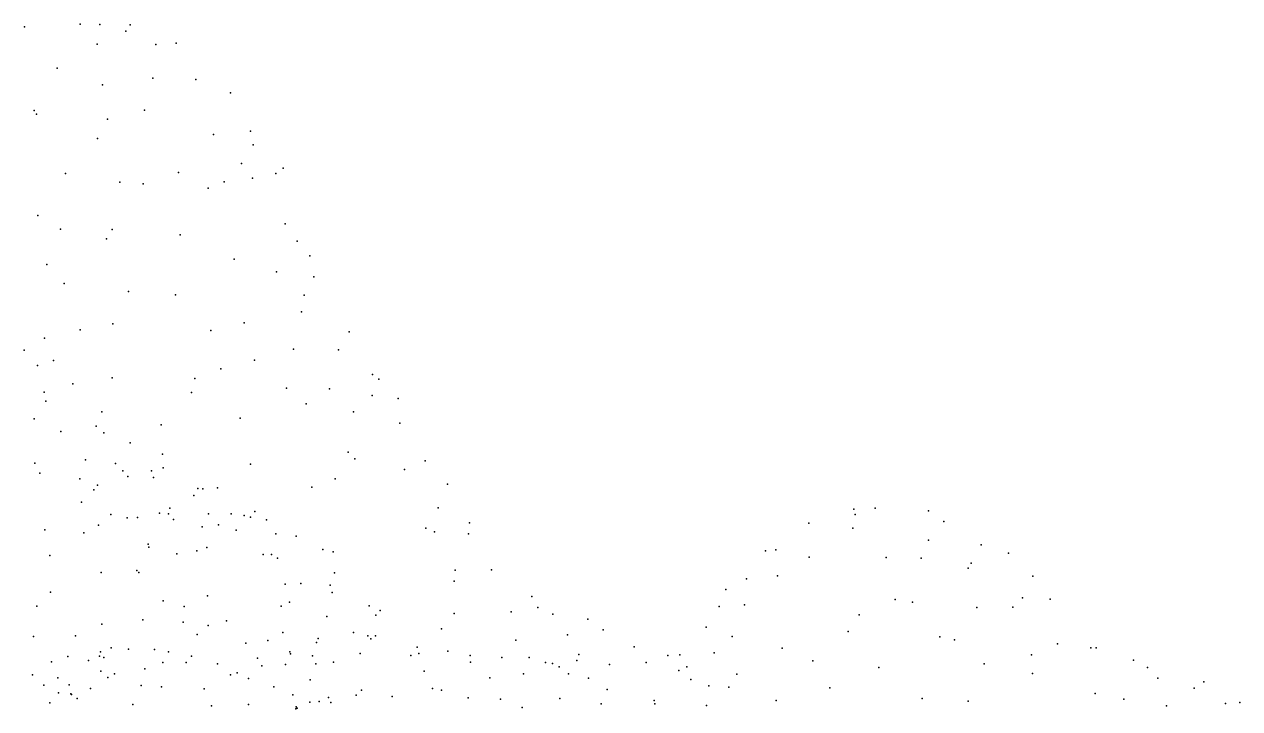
# Model space of a CAD drawing. Header units: metres. Extents: x -25 to 25, y -27.7 to 27.8.
# Drawn here: x 15.68 to 20.96, y 13.89 to 16.87 of the extents above; entities that cross this region are included whole.
import ezdxf

# ---------------------------------------------------------------- set-up
doc = ezdxf.new("R2010")
doc.units = ezdxf.units.M

msp = doc.modelspace()

# ---------------------------------------------------------------- linework, layer by layer
for p in [(15.6818, 16.8546, -0.9089), (15.9228, 16.8657, -0.7812), (16.008, 16.865, -1.1661), (16.1402, 16.864, -0.9909), (16.1216, 16.8364, -0.7102), (15.9968, 16.7801, -1.3988), (16.2514, 16.7786, -1.2129), (16.3397, 16.7841, -0.8718), (15.8236, 16.6751, -1.6377), (16.238, 16.6319, -1.4888), (16.0201, 16.6031, -0.3368), (16.4257, 16.6263, -1.315), (16.5766, 16.5684, -0.7827), (15.7236, 16.4908, -1.9316), (15.7339, 16.476, -0.0908), (16.203, 16.4921, -0.3098), (16.0416, 16.4539, -1.84), (15.9979, 16.3698, -0.1317), (16.5024, 16.3868, -1.517), (16.6625, 16.4013, -0.6784), (16.675, 16.3419, -1.3046), (16.6242, 16.2611, -0.5052), (15.86, 16.217, 0.0566), (16.3502, 16.2226, -1.865), (16.7723, 16.2183, -0.726), (16.8044, 16.241, -1.004), (16.0954, 16.1795, -2.0565), (16.1967, 16.1731, -0.1472), (16.4794, 16.1542, -0.346), (16.5491, 16.1812, -1.7191), (16.6713, 16.1969, -1.5211), (15.7396, 16.0352, -2.1935), (16.8137, 15.9983, -1.47), (15.8376, 15.9751, 0.1725), (16.0618, 15.9738, -2.1787), (16.3579, 15.9506, -2.1092), (16.0369, 15.9333, 0.0482), (16.8649, 15.9233, -0.909), (16.5917, 15.845, -0.3762), (16.9209, 15.8598, -1.2844), (15.7777, 15.8228, -2.254), (16.7758, 15.7911, -0.5735), (15.8541, 15.7396, 0.2317), (16.938, 15.7691, -1.5711), (16.1328, 15.7053, 0.0705), (16.3377, 15.6906, -0.0526), (16.896, 15.689, -1.804), (16.884, 15.6162, -0.6827), (15.9224, 15.5378, 0.2955), (16.0654, 15.565, -2.3051), (16.4901, 15.536, -0.0035), (16.6353, 15.5682, -0.2108), (17.0913, 15.5301, -1.285), (15.7689, 15.503, -2.2967), (15.6805, 15.4495, 0.7643), (16.8491, 15.4539, -0.4361), (17.0453, 15.4521, -0.905), (15.738, 15.383, 0.5072), (15.8078, 15.4049, 1.223), (16.5344, 15.369, 0.1594), (16.6803, 15.4068, -2.16), (16.062, 15.3299, -2.3072), (16.4211, 15.3266, -2.2753), (17.1921, 15.3449, -1.5982), (17.2199, 15.3245, -1.1791), (15.7668, 15.2681, 1.7469), (15.8918, 15.3039, 0.8815), (16.4068, 15.2659, 0.3351), (16.8198, 15.2857, -0.1371), (17.0062, 15.282, -0.5564), (15.7743, 15.2279, 3.1412), (16.9043, 15.2177, -2.0817), (17.1914, 15.2538, -0.9488), (17.3048, 15.2404, -1.3629), (15.7238, 15.1513, 2.6896), (16.017, 15.1828, 1.1169), (16.6177, 15.1543, 0.2465), (17.1104, 15.1819, -1.9135), (15.8395, 15.0969, 3.4181), (15.9931, 15.1195, 1.4866), (16.2749, 15.1253, -2.2994), (17.3116, 15.1329, -1.6477), (16.0259, 15.0912, -2.2595), (16.1404, 15.0481, 0.9551), (16.2808, 14.9981, 0.6366), (17.0875, 15.0076, -0.3661), (15.7255, 14.9588, 3.9275), (15.9461, 14.9731, 3.1769), (16.0765, 14.9572, 3.7641), (16.2832, 14.9396, 3.8508), (16.6634, 14.9544, -2.3183), (17.1167, 14.9779, -2.0829), (17.4209, 14.9692, -0.9337), (15.7478, 14.9161, 2.2384), (15.9217, 14.8912, -2.2056), (16.1091, 14.9261, 1.5543), (16.1308, 14.9017, 3.4397), (16.2322, 14.9254, 4.0727), (16.2415, 14.8971, 1.2483), (17.0313, 14.8917, -0.1387), (17.3323, 14.9311, -0.6159), (15.9828, 14.844, 4.2369), (15.9983, 14.8641, 1.8447), (16.4345, 14.8496, 4.1999), (16.4557, 14.8478, 0.8939), (16.5198, 14.8527, 3.9277), (16.9287, 14.8544, -2.2992), (17.5181, 14.868, -1.1837), (15.9289, 14.7903, 2.8343), (16.4169, 14.8185, 1.128), (16.0558, 14.7359, 4.4358), (16.2674, 14.7426, -2.3338), (16.3065, 14.7399, 3.3129), (16.3128, 14.7631, 4.3981), (16.4798, 14.7397, 3.4482), (16.5793, 14.7393, 1.2754), (16.6358, 14.7319, 3.6379), (16.6823, 14.7491, 0.842), (17.4782, 14.7655, -1.743), (19.2834, 14.7596, -6.9526), (19.2886, 14.7356, -6.7216), (19.376, 14.7639, -7.2061), (19.6077, 14.7523, -6.9839), (16.0029, 14.6898, 2.1643), (16.1276, 14.7223, 3.1233), (16.1722, 14.7237, 1.9063), (16.3284, 14.715, 1.7484), (16.4536, 14.682, -2.4205), (16.5239, 14.6917, 1.5179), (16.6635, 14.7245, 4.1232), (16.7322, 14.7132, 0.5651), (17.4248, 14.6769, -1.9355), (17.6144, 14.7004, -1.0772), (19.0874, 14.6981, -6.8626), (19.2791, 14.6774, -6.5169), (19.6737, 14.7052, -6.7679), (15.7693, 14.6695, -2.2421), (15.939, 14.6568, 2.479), (16.6008, 14.6676, 4.3301), (16.7736, 14.6519, -2.4653), (16.8611, 14.6415, 0.3615), (17.4621, 14.6612, -0.304), (17.6092, 14.6523, -1.355), (19.6068, 14.625, -6.526), (16.2183, 14.6079, 4.5985), (16.2215, 14.5949, 2.2112), (16.4303, 14.5789, 4.5919), (16.4735, 14.5926, 2.0484), (16.9771, 14.5841, 0.898), (17.0218, 14.5737, 0.1288), (18.8999, 14.5787, -6.8077), (18.945, 14.5828, -7.2242), (19.8356, 14.605, -7.4224), (15.7912, 14.5584, 4.4936), (16.3435, 14.5659, 3.1486), (16.7179, 14.5626, 3.5021), (16.7538, 14.563, 1.6386), (16.7806, 14.5461, 4.2586), (19.0894, 14.5511, -6.3822), (19.4241, 14.5497, -6.3132), (19.5758, 14.5462, -7.7129), (19.7934, 14.5255, -6.5423), (19.9543, 14.5683, -6.988), (16.015, 14.4841, 4.6625), (16.1697, 14.4933, 2.5383), (16.1784, 14.4845, -2.3916), (17.0279, 14.4823, 0.6865), (17.5512, 14.4942, -1.7353), (17.7096, 14.4953, -0.4115), (18.9522, 14.4702, -7.4724), (19.7804, 14.503, -7.6433), (20.0607, 14.4683, -7.1529), (16.8137, 14.4338, -2.5383), (16.8818, 14.4361, 3.7966), (17.0091, 14.4295, 0.4056), (17.5469, 14.4473, -0.1674), (18.7272, 14.4112, -6.8349), (18.8167, 14.4562, -6.4916), (15.7946, 14.3985, -2.4634), (16.283, 14.3614, 4.7645), (16.4755, 14.3828, 2.3823), (17.0177, 14.3981, 1.5648), (17.884, 14.3796, -0.7667), (19.4626, 14.3668, -6.1136), (20.0164, 14.3736, -6.6507), (20.1357, 14.3687, -6.9606), (15.735, 14.3375, 4.5933), (16.3755, 14.3368, 2.8929), (16.7959, 14.3385, 2.1116), (16.8322, 14.3549, 3.515), (17.1779, 14.34, 0.1491), (17.2266, 14.3193, 0.8994), (17.547, 14.3069, -1.8788), (17.7943, 14.3142, -1.5657), (17.9113, 14.3321, -0.9937), (18.6976, 14.3364, -7.0402), (18.8088, 14.3439, -7.358), (19.5375, 14.3548, -7.8753), (19.8168, 14.3316, -6.2985), (19.9742, 14.3334, -7.6305), (16.0176, 14.2598, 4.7681), (16.1952, 14.279, -2.4464), (16.3707, 14.2693, -4.4203), (16.4795, 14.2534, 4.7348), (16.5585, 14.2745, 3.0661), (16.9945, 14.2931, 1.85), (17.2073, 14.2995, 1.3402), (17.9764, 14.3036, -1.2291), (18.128, 14.2814, -1.4695), (19.3066, 14.3011, -7.8803), (15.7199, 14.2065, -3.1702), (15.9026, 14.2092, -2.6022), (16.4307, 14.2145, -4.0791), (16.804, 14.224, -2.5295), (17.1101, 14.2241, -2.3875), (17.1723, 14.2092, 1.6173), (17.2051, 14.2098, 0.4352), (17.493, 14.2391, 0.062), (18.0397, 14.213, -0.6095), (18.1949, 14.235, -1.167), (18.6415, 14.247, -6.4818), (18.7552, 14.2057, -6.1909), (19.2583, 14.2286, -5.9682), (19.6564, 14.2051, -6.0566), (16.0578, 14.1565, -4.592), (16.1336, 14.1513, -4.1268), (16.2457, 14.1498, -4.7409), (16.6422, 14.1773, 2.4366), (16.7381, 14.1885, -4.4822), (16.9488, 14.1803, 2.0991), (16.9562, 14.197, 3.7944), (17.185, 14.1957, -6.9264), (17.387, 14.1593, -7.1035), (17.815, 14.1897, -0.068), (18.3298, 14.1619, -1.6691), (18.9724, 14.1562, -7.718), (19.7207, 14.1912, -7.8872), (20.1678, 14.175, -6.632), (20.3129, 14.1575, -7.3365), (20.3353, 14.1567, -6.9315), (15.7989, 14.0959, -7.2198), (15.8691, 14.1198, -2.8423), (15.9597, 14.1021, -6.7125), (16.0071, 14.121, -6.9796), (16.012, 14.1393, -4.3778), (16.0252, 14.1145, -4.813), (16.2828, 14.094, -6.578), (16.3068, 14.1394, 4.8055), (16.4063, 14.1215, -2.483), (16.6928, 14.1124, 3.0786), (16.834, 14.1397, 4.4146), (16.8371, 14.1313, 3.3535), (16.9324, 14.1218, -6.963), (17.0231, 14.0943, -7.1819), (17.1388, 14.1327, 1.8224), (17.3599, 14.1238, 0.8092), (17.3942, 14.1328, -2.0791), (17.5201, 14.1428, -6.6238), (17.6167, 14.1236, -7.0367), (17.6188, 14.0945, -6.4052), (17.7543, 14.1152, -6.8437), (17.8729, 14.1145, -1.9275), (18.0797, 14.1021, -0.2823), (18.0893, 14.1278, -1.8919), (18.381, 14.0939, -1.0294), (18.4755, 14.1244, -1.47), (18.5274, 14.1274, -6.633), (18.6771, 14.1353, -7.2461), (19.1046, 14.1003, -5.8847), (20.0555, 14.1266, -6.3933), (20.4978, 14.1037, -7.2211), (16.0131, 14.0553, -7.3597), (16.072, 14.0445, -6.34), (16.2042, 14.066, -4.9382), (16.3833, 14.0929, -6.9062), (16.5202, 14.0876, -6.7349), (16.6048, 14.0479, -6.5374), (16.7118, 14.0788, -4.7474), (16.8147, 14.085, -6.6942), (16.9473, 14.0875, -4.3338), (17.4175, 14.0564, 0.4369), (17.848, 14.0435, -6.0289), (17.9445, 14.0935, -6.4489), (17.974, 14.0895, -6.2005), (18.0038, 14.0749, -0.0456), (18.0433, 14.0436, -6.8316), (18.2214, 14.0846, -6.3594), (18.5236, 14.0591, -6.1041), (18.558, 14.0749, -6.9209), (18.7754, 14.0423, -7.4645), (19.3911, 14.0713, -5.8745), (19.8491, 14.0873, -6.1143), (20.0595, 14.0451, -7.7413), (20.5588, 14.0712, -6.9062), (15.7164, 14.0401, -4.4766), (15.7656, 13.9951, -3.7646), (15.8265, 14.0271, -5.3916), (15.8759, 13.997, -3.1449), (16.0439, 14.0286, -2.6102), (16.1874, 13.9936, -6.0314), (16.5763, 14.0402, -3.8616), (16.654, 14.0232, 2.6012), (16.9218, 14.0174, 4.1496), (17.7026, 14.0265, 0.2829), (18.1314, 14.0255, -5.84), (18.5747, 14.019, -1.1266), (18.6528, 13.9926, -1.4367), (20.6031, 14.0254, -7.4063), (20.8029, 14.0097, -7.0464), (15.8295, 13.9609, -6.2813), (15.8831, 13.9576, -3.5313), (15.8851, 13.9542, -5.6115), (15.9096, 13.9377, -7.5342), (15.9678, 13.9805, -6.0381), (16.2761, 13.9874, -7.3193), (16.4618, 13.9784, -6.1913), (16.7637, 13.9877, -6.4008), (16.8463, 13.953, -2.3887), (17.0023, 13.9416, -3.9962), (17.1224, 13.9518, -4.2232), (17.145, 13.9726, -2.2194), (17.2783, 13.9458, 1.7104), (17.4534, 13.9803, 1.2009), (17.4918, 13.9728, -6.1915), (17.6089, 13.9395, 0.5723), (18.0063, 13.9365, 0.241), (18.2117, 13.9766, -0.1693), (18.7397, 13.9866, -5.8578), (19.1793, 13.9828, -7.8882), (19.5795, 13.9364, -5.8616), (20.3317, 13.9586, -6.5385), (20.7608, 13.9815, -6.7681), (15.791, 13.9178, -4.0188), (16.1517, 13.9116, -5.5617), (16.493, 13.9047, -5.9954), (16.6541, 13.9103, 4.5982), (16.8594, 13.8927, -3.8112), (16.8618, 13.9014, -7.4116), (16.8654, 13.8945, 3.2156), (16.921, 13.9207, 3.4439), (16.961, 13.924, 3.7593), (17.0115, 13.9197, -4.7279), (17.7482, 13.9339, -7.3973), (17.8425, 13.8986, -5.706), (18.1854, 13.9133, 0.0768), (18.4158, 13.9284, -1.9056), (18.4183, 13.914, -0.7075), (18.6426, 13.9061, -7.2321), (18.946, 13.9288, -7.6988), (19.7797, 13.9258, -5.9532), (20.4558, 13.9334, -7.6353), (20.6416, 13.9052, -6.515), (20.8967, 13.9152, -7.2651), (20.959, 13.9199, -6.9105)]:
    msp.add_point(p)

doc.saveas('drawing.dxf')
